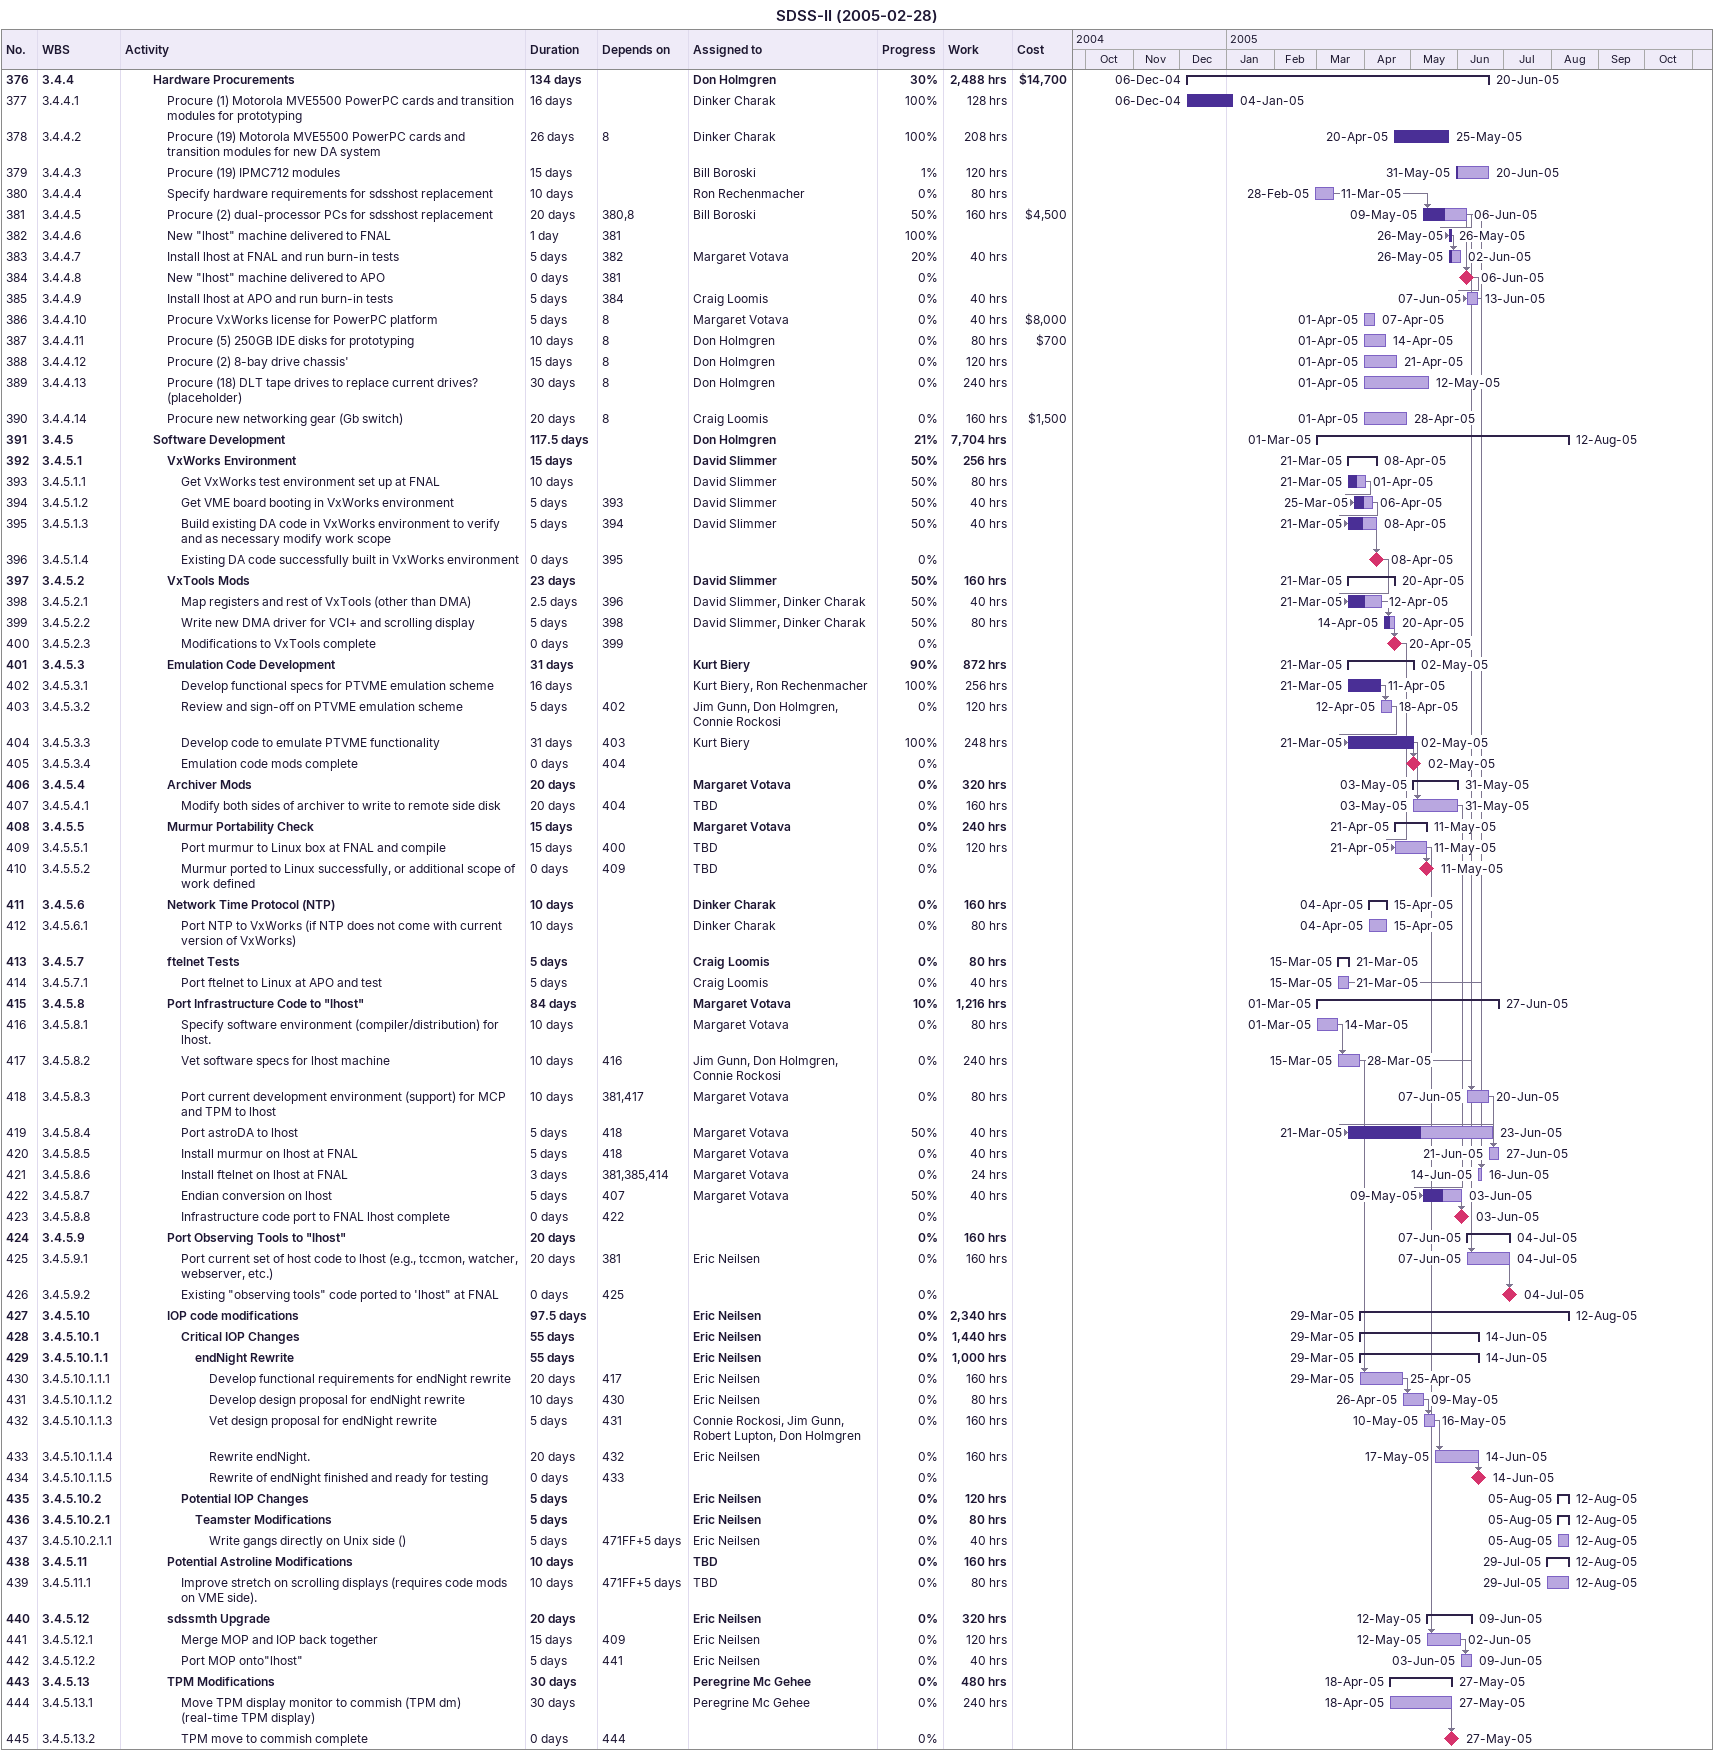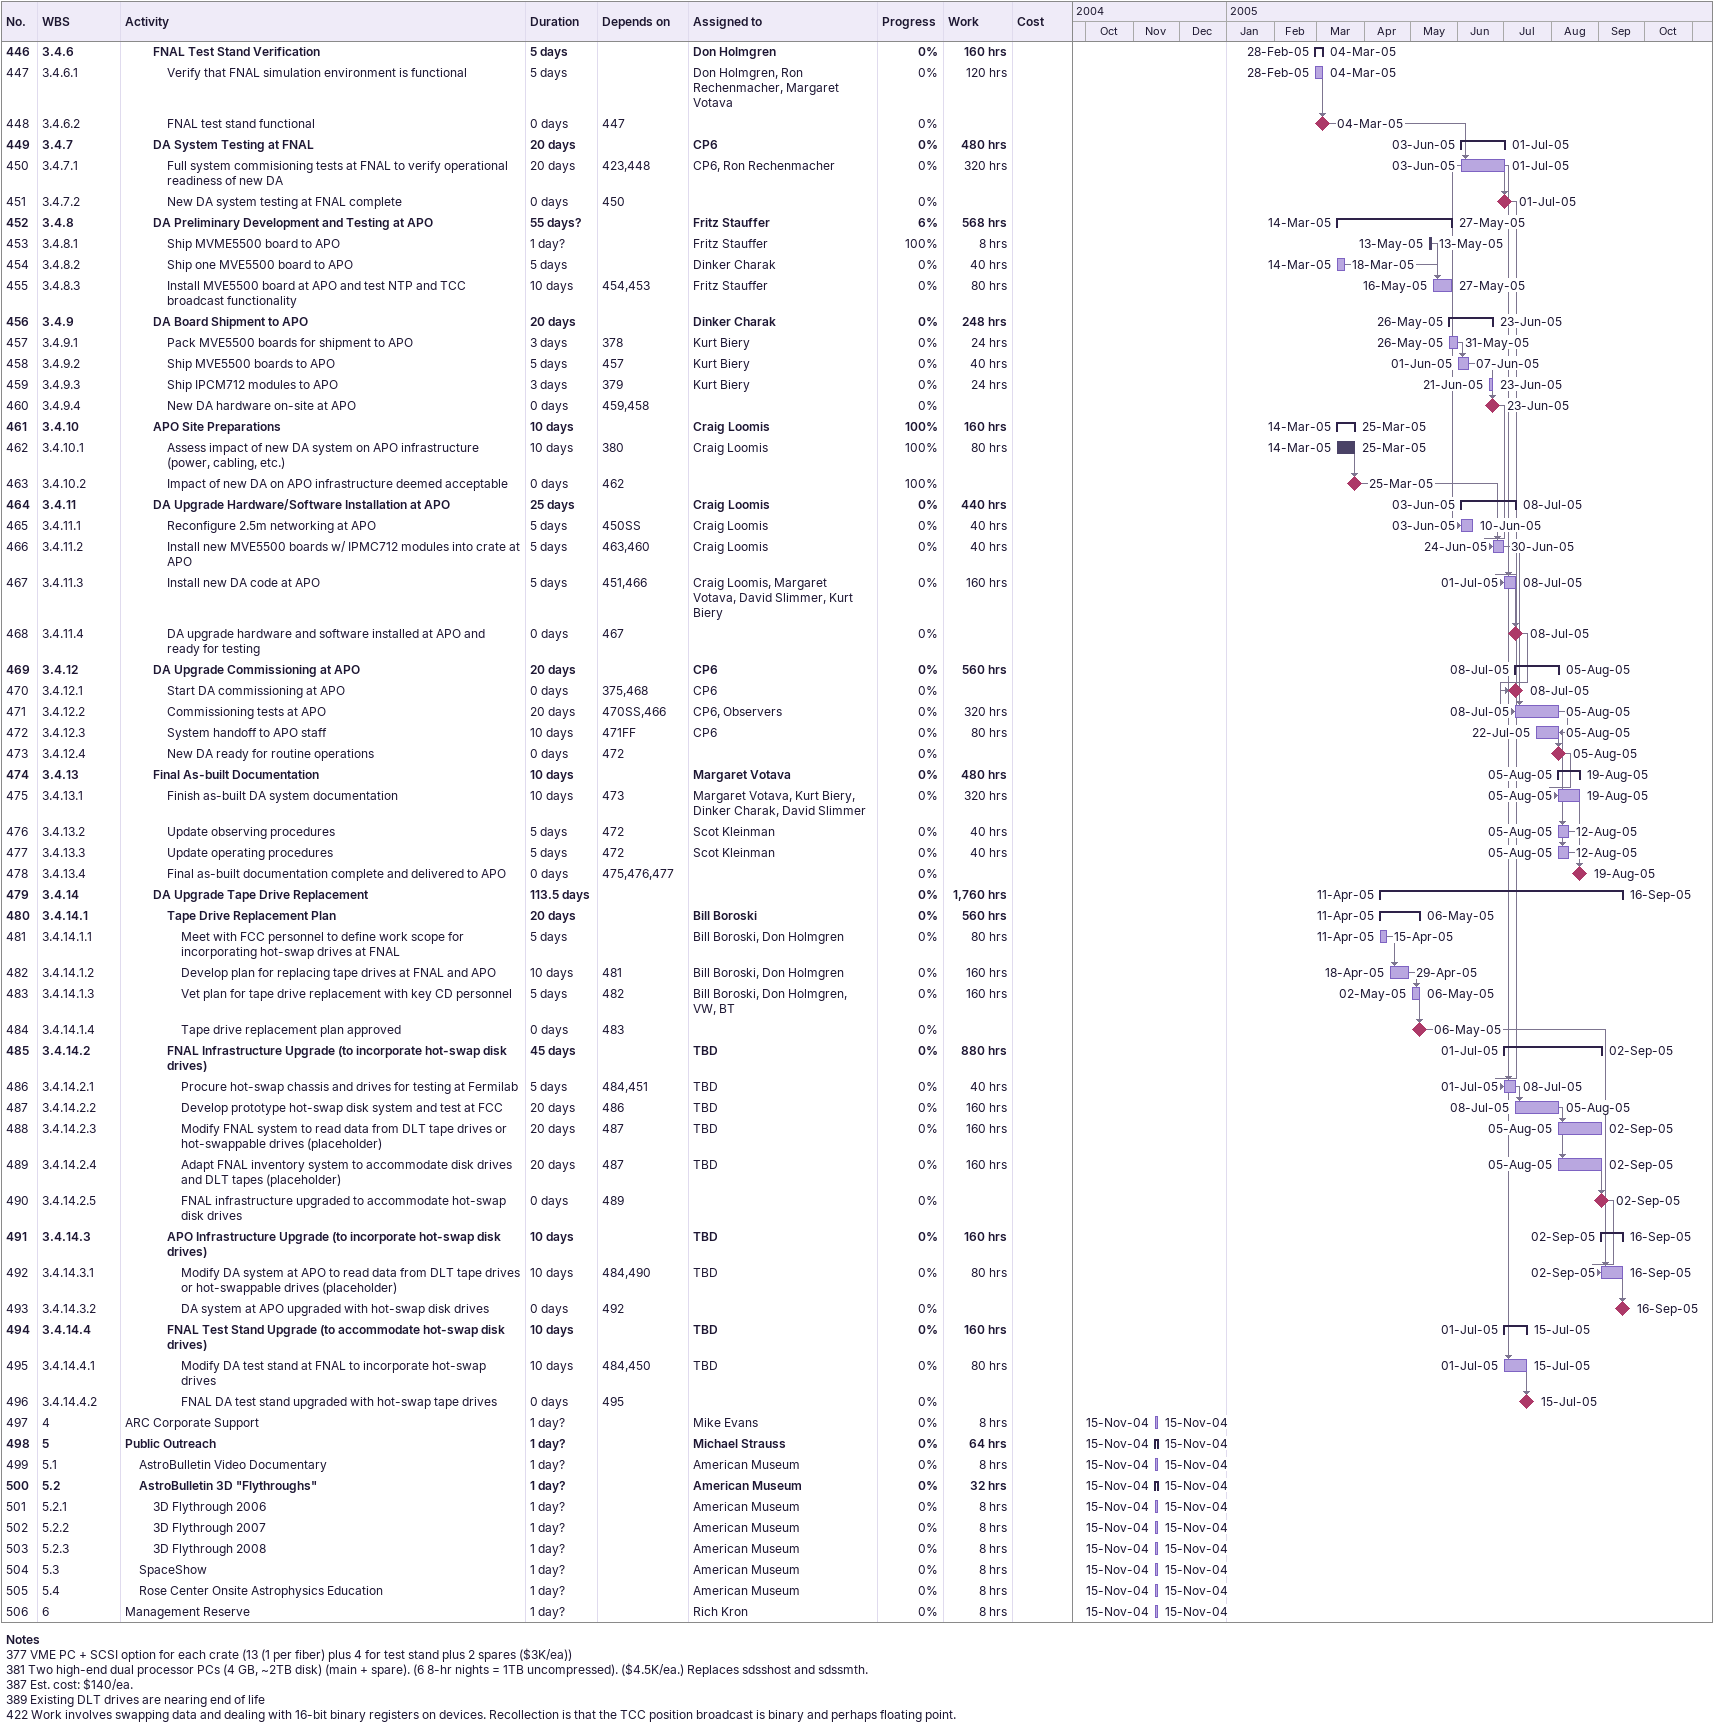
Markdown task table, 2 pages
SDSS-II (2005-02-28)

| ID | WBS | Task | Duration | Start | Finish | Predecessors | Resources | % complete | Work (h) | Cost ($) |
|---|---|---|---|---|---|---|---|---|---|---|
| 376 | 3.4.4 | **Hardware Procurements** | 134d | 2004-12-06 | 2005-06-20 |  | Don Holmgren | 30 | 2488 | 14700 |
| 377 | 3.4.4.1 | Procure (1) Motorola MVE5500 PowerPC cards and transition modules for prototyping | 16d | 2004-12-06 | 2005-01-04 |  | Dinker Charak | 100 | 128 |  |
| 378 | 3.4.4.2 | Procure (19) Motorola MVE5500 PowerPC cards and transition modules for new DA system | 26d | 2005-04-20 | 2005-05-25 | 8 | Dinker Charak | 100 | 208 |  |
| 379 | 3.4.4.3 | Procure (19) IPMC712 modules | 15d | 2005-05-31 | 2005-06-20 |  | Bill Boroski | 1 | 120 |  |
| 380 | 3.4.4.4 | Specify hardware requirements for sdsshost replacement | 10d | 2005-02-28 | 2005-03-11 |  | Ron Rechenmacher | 0 | 80 |  |
| 381 | 3.4.4.5 | Procure (2) dual-processor PCs for sdsshost replacement | 20d | 2005-05-09 | 2005-06-06 | 380, 8 | Bill Boroski | 50 | 160 | 4500 |
| 382 | 3.4.4.6 | New "lhost" machine delivered to FNAL | 1d | 2005-05-26 | 2005-05-26 | 381 |  | 100 |  |  |
| 383 | 3.4.4.7 | Install lhost at FNAL and run burn-in tests | 5d | 2005-05-26 | 2005-06-02 | 382 | Margaret Votava | 20 | 40 |  |
| 384 | 3.4.4.8 | New "lhost" machine delivered to APO | 0d | 2005-06-06 | 2005-06-06 | 381 |  | 0 |  |  |
| 385 | 3.4.4.9 | Install lhost at APO and run burn-in tests | 5d | 2005-06-07 | 2005-06-13 | 384 | Craig Loomis | 0 | 40 |  |
| 386 | 3.4.4.10 | Procure VxWorks license for PowerPC platform | 5d | 2005-04-01 | 2005-04-07 | 8 | Margaret Votava | 0 | 40 | 8000 |
| 387 | 3.4.4.11 | Procure (5) 250GB IDE disks for prototyping | 10d | 2005-04-01 | 2005-04-14 | 8 | Don Holmgren | 0 | 80 | 700 |
| 388 | 3.4.4.12 | Procure (2) 8-bay drive chassis' | 15d | 2005-04-01 | 2005-04-21 | 8 | Don Holmgren | 0 | 120 |  |
| 389 | 3.4.4.13 | Procure (18) DLT tape drives to replace current drives? (placeholder) | 30d | 2005-04-01 | 2005-05-12 | 8 | Don Holmgren | 0 | 240 |  |
| 390 | 3.4.4.14 | Procure new networking gear (Gb switch) | 20d | 2005-04-01 | 2005-04-28 | 8 | Craig Loomis | 0 | 160 | 1500 |
| 391 | 3.4.5 | **Software Development** | 117.5d | 2005-03-01 | 2005-08-12 |  | Don Holmgren | 21 | 7704 |  |
| 392 | 3.4.5.1 | **VxWorks Environment** | 15d | 2005-03-21 | 2005-04-08 |  | David Slimmer | 50 | 256 |  |
| 393 | 3.4.5.1.1 | Get VxWorks test environment set up at FNAL | 10d | 2005-03-21 | 2005-04-01 |  | David Slimmer | 50 | 80 |  |
| 394 | 3.4.5.1.2 | Get VME board booting in VxWorks environment | 5d | 2005-03-25 | 2005-04-06 | 393 | David Slimmer | 50 | 40 |  |
| 395 | 3.4.5.1.3 | Build existing DA code in VxWorks environment to verify and as necessary modify work scope | 5d | 2005-03-21 | 2005-04-08 | 394 | David Slimmer | 50 | 40 |  |
| 396 | 3.4.5.1.4 | Existing DA code successfully built in VxWorks environment | 0d | 2005-04-08 | 2005-04-08 | 395 |  | 0 |  |  |
| 397 | 3.4.5.2 | **VxTools Mods** | 23d | 2005-03-21 | 2005-04-20 |  | David Slimmer | 50 | 160 |  |
| 398 | 3.4.5.2.1 | Map registers and rest of VxTools (other than DMA) | 2.5d | 2005-03-21 | 2005-04-12 | 396 | David Slimmer, Dinker Charak | 50 | 40 |  |
| 399 | 3.4.5.2.2 | Write new DMA driver for VCI+ and scrolling display | 5d | 2005-04-14 | 2005-04-20 | 398 | David Slimmer, Dinker Charak | 50 | 80 |  |
| 400 | 3.4.5.2.3 | Modifications to VxTools complete | 0d | 2005-04-20 | 2005-04-20 | 399 |  | 0 |  |  |
| 401 | 3.4.5.3 | **Emulation Code Development** | 31d | 2005-03-21 | 2005-05-02 |  | Kurt Biery | 90 | 872 |  |
| 402 | 3.4.5.3.1 | Develop functional specs for PTVME emulation scheme | 16d | 2005-03-21 | 2005-04-11 |  | Kurt Biery, Ron Rechenmacher | 100 | 256 |  |
| 403 | 3.4.5.3.2 | Review and sign-off on PTVME emulation scheme | 5d | 2005-04-12 | 2005-04-18 | 402 | Jim Gunn, Don Holmgren, Connie Rockosi | 0 | 120 |  |
| 404 | 3.4.5.3.3 | Develop code to emulate PTVME functionality | 31d | 2005-03-21 | 2005-05-02 | 403 | Kurt Biery | 100 | 248 |  |
| 405 | 3.4.5.3.4 | Emulation code mods complete | 0d | 2005-05-02 | 2005-05-02 | 404 |  | 0 |  |  |
| 406 | 3.4.5.4 | **Archiver Mods** | 20d | 2005-05-03 | 2005-05-31 |  | Margaret Votava | 0 | 320 |  |
| 407 | 3.4.5.4.1 | Modify both sides of archiver to write to remote side disk | 20d | 2005-05-03 | 2005-05-31 | 404 | TBD | 0 | 160 |  |
| 408 | 3.4.5.5 | **Murmur Portability Check** | 15d | 2005-04-21 | 2005-05-11 |  | Margaret Votava | 0 | 240 |  |
| 409 | 3.4.5.5.1 | Port murmur to Linux box at FNAL and compile | 15d | 2005-04-21 | 2005-05-11 | 400 | TBD | 0 | 120 |  |
| 410 | 3.4.5.5.2 | Murmur ported to Linux successfully, or additional scope of work defined | 0d | 2005-05-11 | 2005-05-11 | 409 | TBD | 0 |  |  |
| 411 | 3.4.5.6 | **Network Time Protocol (NTP)** | 10d | 2005-04-04 | 2005-04-15 |  | Dinker Charak | 0 | 160 |  |
| 412 | 3.4.5.6.1 | Port NTP to VxWorks (if NTP does not come with current version of VxWorks) | 10d | 2005-04-04 | 2005-04-15 |  | Dinker Charak | 0 | 80 |  |
| 413 | 3.4.5.7 | **ftelnet Tests** | 5d | 2005-03-15 | 2005-03-21 |  | Craig Loomis | 0 | 80 |  |
| 414 | 3.4.5.7.1 | Port ftelnet to Linux at APO and test | 5d | 2005-03-15 | 2005-03-21 |  | Craig Loomis | 0 | 40 |  |
| 415 | 3.4.5.8 | **Port Infrastructure Code to "lhost"** | 84d | 2005-03-01 | 2005-06-27 |  | Margaret Votava | 10 | 1216 |  |
| 416 | 3.4.5.8.1 | Specify software environment (compiler/distribution) for lhost. | 10d | 2005-03-01 | 2005-03-14 |  | Margaret Votava | 0 | 80 |  |
| 417 | 3.4.5.8.2 | Vet software specs for lhost machine | 10d | 2005-03-15 | 2005-03-28 | 416 | Jim Gunn, Don Holmgren, Connie Rockosi | 0 | 240 |  |
| 418 | 3.4.5.8.3 | Port current development environment (support) for MCP and TPM to lhost | 10d | 2005-06-07 | 2005-06-20 | 381, 417 | Margaret Votava | 0 | 80 |  |
| 419 | 3.4.5.8.4 | Port astroDA to lhost | 5d | 2005-03-21 | 2005-06-23 | 418 | Margaret Votava | 50 | 40 |  |
| 420 | 3.4.5.8.5 | Install murmur on lhost at FNAL | 5d | 2005-06-21 | 2005-06-27 | 418 | Margaret Votava | 0 | 40 |  |
| 421 | 3.4.5.8.6 | Install ftelnet on lhost at FNAL | 3d | 2005-06-14 | 2005-06-16 | 381, 385, 414 | Margaret Votava | 0 | 24 |  |
| 422 | 3.4.5.8.7 | Endian conversion on lhost | 5d | 2005-05-09 | 2005-06-03 | 407 | Margaret Votava | 50 | 40 |  |
| 423 | 3.4.5.8.8 | Infrastructure code port to FNAL lhost complete | 0d | 2005-06-03 | 2005-06-03 | 422 |  | 0 |  |  |
| 424 | 3.4.5.9 | **Port Observing Tools to "lhost"** | 20d | 2005-06-07 | 2005-07-04 |  |  | 0 | 160 |  |
| 425 | 3.4.5.9.1 | Port current set of host code to lhost (e.g., tccmon, watcher, webserver, etc.) | 20d | 2005-06-07 | 2005-07-04 | 381 | Eric Neilsen | 0 | 160 |  |
| 426 | 3.4.5.9.2 | Existing "observing tools" code ported to 'lhost" at FNAL | 0d | 2005-07-04 | 2005-07-04 | 425 |  | 0 |  |  |
| 427 | 3.4.5.10 | **IOP code modifications** | 97.5d | 2005-03-29 | 2005-08-12 |  | Eric Neilsen | 0 | 2340 |  |
| 428 | 3.4.5.10.1 | **Critical IOP Changes** | 55d | 2005-03-29 | 2005-06-14 |  | Eric Neilsen | 0 | 1440 |  |
| 429 | 3.4.5.10.1.1 | **endNight Rewrite** | 55d | 2005-03-29 | 2005-06-14 |  | Eric Neilsen | 0 | 1000 |  |
| 430 | 3.4.5.10.1.1.1 | Develop functional requirements for endNight rewrite | 20d | 2005-03-29 | 2005-04-25 | 417 | Eric Neilsen | 0 | 160 |  |
| 431 | 3.4.5.10.1.1.2 | Develop design proposal for endNight rewrite | 10d | 2005-04-26 | 2005-05-09 | 430 | Eric Neilsen | 0 | 80 |  |
| 432 | 3.4.5.10.1.1.3 | Vet design proposal for endNight rewrite | 5d | 2005-05-10 | 2005-05-16 | 431 | Connie Rockosi, Jim Gunn, Robert Lupton, Don Holmgren | 0 | 160 |  |
| 433 | 3.4.5.10.1.1.4 | Rewrite endNight. | 20d | 2005-05-17 | 2005-06-14 | 432 | Eric Neilsen | 0 | 160 |  |
| 434 | 3.4.5.10.1.1.5 | Rewrite of endNight finished and ready for testing | 0d | 2005-06-14 | 2005-06-14 | 433 |  | 0 |  |  |
| 435 | 3.4.5.10.2 | **Potential IOP Changes** | 5d | 2005-08-05 | 2005-08-12 |  | Eric Neilsen | 0 | 120 |  |
| 436 | 3.4.5.10.2.1 | **Teamster Modifications** | 5d | 2005-08-05 | 2005-08-12 |  | Eric Neilsen | 0 | 80 |  |
| 437 | 3.4.5.10.2.1.1 | Write gangs directly on Unix side () | 5d | 2005-08-05 | 2005-08-12 | 471FF+5d | Eric Neilsen | 0 | 40 |  |
| 438 | 3.4.5.11 | **Potential Astroline Modifications** | 10d | 2005-07-29 | 2005-08-12 |  | TBD | 0 | 160 |  |
| 439 | 3.4.5.11.1 | Improve stretch on scrolling displays (requires code mods on VME side). | 10d | 2005-07-29 | 2005-08-12 | 471FF+5d | TBD | 0 | 80 |  |
| 440 | 3.4.5.12 | **sdssmth Upgrade** | 20d | 2005-05-12 | 2005-06-09 |  | Eric Neilsen | 0 | 320 |  |
| 441 | 3.4.5.12.1 | Merge MOP and IOP back together | 15d | 2005-05-12 | 2005-06-02 | 409 | Eric Neilsen | 0 | 120 |  |
| 442 | 3.4.5.12.2 | Port MOP onto"lhost" | 5d | 2005-06-03 | 2005-06-09 | 441 | Eric Neilsen | 0 | 40 |  |
| 443 | 3.4.5.13 | **TPM Modifications** | 30d | 2005-04-18 | 2005-05-27 |  | Peregrine Mc Gehee | 0 | 480 |  |
| 444 | 3.4.5.13.1 | Move TPM display monitor to commish (TPM dm) (real-time TPM display) | 30d | 2005-04-18 | 2005-05-27 |  | Peregrine Mc Gehee | 0 | 240 |  |
| 445 | 3.4.5.13.2 | TPM move to commish complete | 0d | 2005-05-27 | 2005-05-27 | 444 |  | 0 |  |  |
| 446 | 3.4.6 | **FNAL Test Stand Verification** | 5d | 2005-02-28 | 2005-03-04 |  | Don Holmgren | 0 | 160 |  |
| 447 | 3.4.6.1 | Verify that FNAL simulation environment is functional | 5d | 2005-02-28 | 2005-03-04 |  | Don Holmgren, Ron Rechenmacher, Margaret Votava | 0 | 120 |  |
| 448 | 3.4.6.2 | FNAL test stand functional | 0d | 2005-03-04 | 2005-03-04 | 447 |  | 0 |  |  |
| 449 | 3.4.7 | **DA System Testing at FNAL** | 20d | 2005-06-03 | 2005-07-01 |  | CP6 | 0 | 480 |  |
| 450 | 3.4.7.1 | Full system commisioning tests at FNAL to verify operational readiness of new DA | 20d | 2005-06-03 | 2005-07-01 | 423, 448 | CP6, Ron Rechenmacher | 0 | 320 |  |
| 451 | 3.4.7.2 | New DA system testing at FNAL complete | 0d | 2005-07-01 | 2005-07-01 | 450 |  | 0 |  |  |
| 452 | 3.4.8 | **DA Preliminary Development and Testing at APO** | 55d? | 2005-03-14 | 2005-05-27 |  | Fritz Stauffer | 6 | 568 |  |
| 453 | 3.4.8.1 | Ship MVME5500 board to APO | 1d? | 2005-05-13 | 2005-05-13 |  | Fritz Stauffer | 100 | 8 |  |
| 454 | 3.4.8.2 | Ship one MVE5500 board to APO | 5d | 2005-03-14 | 2005-03-18 |  | Dinker Charak | 0 | 40 |  |
| 455 | 3.4.8.3 | Install MVE5500 board at APO and test NTP and TCC broadcast functionality | 10d | 2005-05-16 | 2005-05-27 | 454, 453 | Fritz Stauffer | 0 | 80 |  |
| 456 | 3.4.9 | **DA Board Shipment to APO** | 20d | 2005-05-26 | 2005-06-23 |  | Dinker Charak | 0 | 248 |  |
| 457 | 3.4.9.1 | Pack MVE5500 boards for shipment to APO | 3d | 2005-05-26 | 2005-05-31 | 378 | Kurt Biery | 0 | 24 |  |
| 458 | 3.4.9.2 | Ship MVE5500 boards to APO | 5d | 2005-06-01 | 2005-06-07 | 457 | Kurt Biery | 0 | 40 |  |
| 459 | 3.4.9.3 | Ship IPCM712 modules to APO | 3d | 2005-06-21 | 2005-06-23 | 379 | Kurt Biery | 0 | 24 |  |
| 460 | 3.4.9.4 | New DA hardware on-site at APO | 0d | 2005-06-23 | 2005-06-23 | 459, 458 |  | 0 |  |  |
| 461 | 3.4.10 | **APO Site Preparations** | 10d | 2005-03-14 | 2005-03-25 |  | Craig Loomis | 100 | 160 |  |
| 462 | 3.4.10.1 | Assess impact of new DA system on APO infrastructure (power, cabling, etc.) | 10d | 2005-03-14 | 2005-03-25 | 380 | Craig Loomis | 100 | 80 |  |
| 463 | 3.4.10.2 | Impact of new DA on APO infrastructure deemed acceptable | 0d | 2005-03-25 | 2005-03-25 | 462 |  | 100 |  |  |
| 464 | 3.4.11 | **DA Upgrade Hardware/Software Installation at APO** | 25d | 2005-06-03 | 2005-07-08 |  | Craig Loomis | 0 | 440 |  |
| 465 | 3.4.11.1 | Reconfigure 2.5m networking at APO | 5d | 2005-06-03 | 2005-06-10 | 450SS | Craig Loomis | 0 | 40 |  |
| 466 | 3.4.11.2 | Install new MVE5500 boards w/ IPMC712 modules into crate at APO | 5d | 2005-06-24 | 2005-06-30 | 463, 460 | Craig Loomis | 0 | 40 |  |
| 467 | 3.4.11.3 | Install new DA code at APO | 5d | 2005-07-01 | 2005-07-08 | 451, 466 | Craig Loomis, Margaret Votava, David Slimmer, Kurt Biery | 0 | 160 |  |
| 468 | 3.4.11.4 | DA upgrade hardware and software installed at APO and ready for testing | 0d | 2005-07-08 | 2005-07-08 | 467 |  | 0 |  |  |
| 469 | 3.4.12 | **DA Upgrade Commissioning at APO** | 20d | 2005-07-08 | 2005-08-05 |  | CP6 | 0 | 560 |  |
| 470 | 3.4.12.1 | Start DA commissioning at APO | 0d | 2005-07-08 | 2005-07-08 | 375, 468 | CP6 | 0 |  |  |
| 471 | 3.4.12.2 | Commissioning tests at APO | 20d | 2005-07-08 | 2005-08-05 | 470SS, 466 | CP6, Observers | 0 | 320 |  |
| 472 | 3.4.12.3 | System handoff to APO staff | 10d | 2005-07-22 | 2005-08-05 | 471FF | CP6 | 0 | 80 |  |
| 473 | 3.4.12.4 | New DA ready for routine operations | 0d | 2005-08-05 | 2005-08-05 | 472 |  | 0 |  |  |
| 474 | 3.4.13 | **Final As-built Documentation** | 10d | 2005-08-05 | 2005-08-19 |  | Margaret Votava | 0 | 480 |  |
| 475 | 3.4.13.1 | Finish as-built DA system documentation | 10d | 2005-08-05 | 2005-08-19 | 473 | Margaret Votava, Kurt Biery, Dinker Charak, David Slimmer | 0 | 320 |  |
| 476 | 3.4.13.2 | Update observing procedures | 5d | 2005-08-05 | 2005-08-12 | 472 | Scot Kleinman | 0 | 40 |  |
| 477 | 3.4.13.3 | Update operating procedures | 5d | 2005-08-05 | 2005-08-12 | 472 | Scot Kleinman | 0 | 40 |  |
| 478 | 3.4.13.4 | Final as-built documentation complete and delivered to APO | 0d | 2005-08-19 | 2005-08-19 | 475, 476, 477 |  | 0 |  |  |
| 479 | 3.4.14 | **DA Upgrade Tape Drive Replacement** | 113.5d | 2005-04-11 | 2005-09-16 |  |  | 0 | 1760 |  |
| 480 | 3.4.14.1 | **Tape Drive Replacement Plan** | 20d | 2005-04-11 | 2005-05-06 |  | Bill Boroski | 0 | 560 |  |
| 481 | 3.4.14.1.1 | Meet with FCC personnel to define work scope for incorporating hot-swap drives at FNAL | 5d | 2005-04-11 | 2005-04-15 |  | Bill Boroski, Don Holmgren | 0 | 80 |  |
| 482 | 3.4.14.1.2 | Develop plan for replacing tape drives at FNAL and APO | 10d | 2005-04-18 | 2005-04-29 | 481 | Bill Boroski, Don Holmgren | 0 | 160 |  |
| 483 | 3.4.14.1.3 | Vet plan for tape drive replacement with key CD personnel | 5d | 2005-05-02 | 2005-05-06 | 482 | Bill Boroski, Don Holmgren, VW, BT | 0 | 160 |  |
| 484 | 3.4.14.1.4 | Tape drive replacement plan approved | 0d | 2005-05-06 | 2005-05-06 | 483 |  | 0 |  |  |
| 485 | 3.4.14.2 | **FNAL Infrastructure Upgrade (to incorporate hot-swap disk drives)** | 45d | 2005-07-01 | 2005-09-02 |  | TBD | 0 | 880 |  |
| 486 | 3.4.14.2.1 | Procure hot-swap chassis and drives for testing at Fermilab | 5d | 2005-07-01 | 2005-07-08 | 484, 451 | TBD | 0 | 40 |  |
| 487 | 3.4.14.2.2 | Develop prototype hot-swap disk system and test at FCC | 20d | 2005-07-08 | 2005-08-05 | 486 | TBD | 0 | 160 |  |
| 488 | 3.4.14.2.3 | Modify FNAL system to read data from DLT tape drives or hot-swappable drives (placeholder) | 20d | 2005-08-05 | 2005-09-02 | 487 | TBD | 0 | 160 |  |
| 489 | 3.4.14.2.4 | Adapt FNAL inventory system to accommodate disk drives and DLT tapes (placeholder) | 20d | 2005-08-05 | 2005-09-02 | 487 | TBD | 0 | 160 |  |
| 490 | 3.4.14.2.5 | FNAL infrastructure upgraded to accommodate hot-swap disk drives | 0d | 2005-09-02 | 2005-09-02 | 489 |  | 0 |  |  |
| 491 | 3.4.14.3 | **APO Infrastructure Upgrade (to incorporate hot-swap disk drives)** | 10d | 2005-09-02 | 2005-09-16 |  | TBD | 0 | 160 |  |
| 492 | 3.4.14.3.1 | Modify DA system at APO to read data from DLT tape drives or hot-swappable drives (placeholder) | 10d | 2005-09-02 | 2005-09-16 | 484, 490 | TBD | 0 | 80 |  |
| 493 | 3.4.14.3.2 | DA system at APO upgraded with hot-swap disk drives | 0d | 2005-09-16 | 2005-09-16 | 492 |  | 0 |  |  |
| 494 | 3.4.14.4 | **FNAL Test Stand Upgrade (to accommodate hot-swap disk drives)** | 10d | 2005-07-01 | 2005-07-15 |  | TBD | 0 | 160 |  |
| 495 | 3.4.14.4.1 | Modify DA test stand at FNAL to incorporate hot-swap drives | 10d | 2005-07-01 | 2005-07-15 | 484, 450 | TBD | 0 | 80 |  |
| 496 | 3.4.14.4.2 | FNAL DA test stand upgraded with hot-swap tape drives | 0d | 2005-07-15 | 2005-07-15 | 495 |  | 0 |  |  |
| 497 | 4 | ARC Corporate Support | 1d? | 2004-11-15 | 2004-11-15 |  | Mike Evans | 0 | 8 |  |
| 498 | 5 | **Public Outreach** | 1d? | 2004-11-15 | 2004-11-15 |  | Michael Strauss | 0 | 64 |  |
| 499 | 5.1 | AstroBulletin Video Documentary | 1d? | 2004-11-15 | 2004-11-15 |  | American Museum | 0 | 8 |  |
| 500 | 5.2 | **AstroBulletin 3D "Flythroughs"** | 1d? | 2004-11-15 | 2004-11-15 |  | American Museum | 0 | 32 |  |
| 501 | 5.2.1 | 3D Flythrough 2006 | 1d? | 2004-11-15 | 2004-11-15 |  | American Museum | 0 | 8 |  |
| 502 | 5.2.2 | 3D Flythrough 2007 | 1d? | 2004-11-15 | 2004-11-15 |  | American Museum | 0 | 8 |  |
| 503 | 5.2.3 | 3D Flythrough 2008 | 1d? | 2004-11-15 | 2004-11-15 |  | American Museum | 0 | 8 |  |
| 504 | 5.3 | SpaceShow | 1d? | 2004-11-15 | 2004-11-15 |  | American Museum | 0 | 8 |  |
| 505 | 5.4 | Rose Center Onsite Astrophysics Education | 1d? | 2004-11-15 | 2004-11-15 |  | American Museum | 0 | 8 |  |
| 506 | 6 | Management Reserve | 1d? | 2004-11-15 | 2004-11-15 |  | Rich Kron | 0 | 8 |  |

Notes
- 377: VME PC + SCSI option for each crate (13 (1 per fiber) plus 4 for test stand plus 2 spares ($3K/ea))
- 381: Two high-end dual processor PCs (4 GB, ~2TB disk) (main + spare). (6 8-hr nights = 1TB uncompressed). ($4.5K/ea.) Replaces sdsshost and sdssmth.
- 387: Est. cost: $140/ea.
- 389: Existing DLT drives are nearing end of life
- 422: Work involves swapping data and dealing with 16-bit binary registers on devices. Recollection is that the TCC position broadcast is binary and perhaps floating point.
